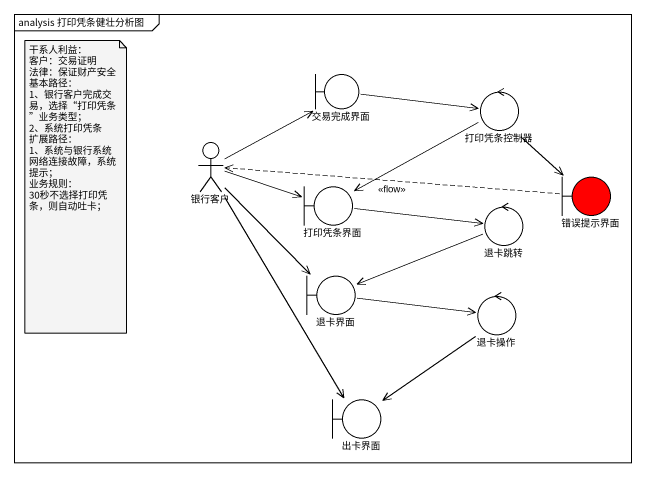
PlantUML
@startuml
mainframe analysis 打印凭条健壮分析图
boundary 交易完成界面
control 打印凭条控制器
actor 银行客户
boundary 打印凭条界面
boundary 错误提示界面 #FF0000
control 退卡跳转
boundary 退卡界面
control 退卡操作
boundary 出卡界面
交易完成界面 -right-> 打印凭条控制器
打印凭条控制器 -left-> 打印凭条界面
打印凭条控制器 --> 错误提示界面
银行客户 -up-> 交易完成界面
银行客户 -right-> 打印凭条界面
银行客户 --> 退卡界面
银行客户 --> 出卡界面
打印凭条界面 -right-> 退卡跳转
错误提示界面 .left.> 银行客户 : <<flow>>
退卡跳转 -left-> 退卡界面
退卡界面 -right-> 退卡操作
退卡操作 --> 出卡界面
note as N1
  干系人利益：
  客户：交易证明
  法律：保证财产安全
  基本路径：
  1、银行客户完成交易，选择“打印凭条”业务类型；
  2、系统打印凭条
  扩展路径：
  1、系统与银行系统网络连接故障，系统提示；
  业务规则：
  30秒不选择打印凭条，则自动吐卡；
end note
@enduml
